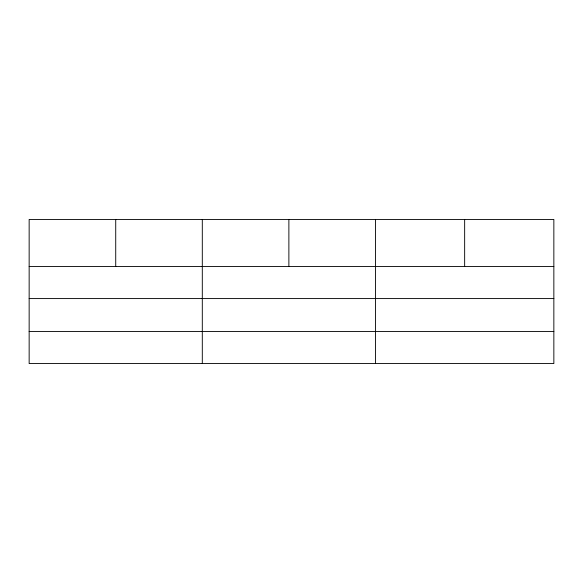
<?xml version="1.0" encoding="UTF-8"?>
<svg xmlns="http://www.w3.org/2000/svg" width="583" height="583" viewBox="0 0 583 583"><rect width="100%" height="100%" fill="white"/><g stroke="black" fill="none" stroke-linecap="round" stroke-linejoin="round"><path stroke-width="0.87" d="M553.85 298.576L553.85 219.441L29.15 219.441L29.15 363.559L553.85 363.559L553.85 298.576L29.15 298.576M29.15 266.562L553.85 266.562M29.15 331.552L553.85 331.552M464.651 219.441L464.651 266.562M375.452 219.441L375.452 363.559M288.876 219.441L288.876 266.562M202.301 219.441L202.301 363.559M115.726 219.441L115.726 266.562"/></g></svg>
